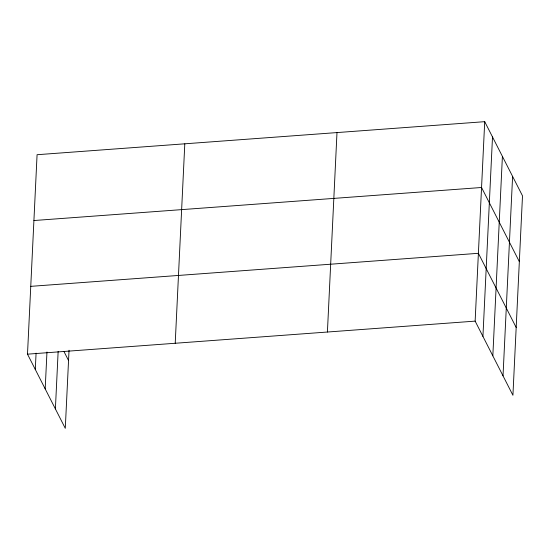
<?xml version="1.0" encoding="UTF-8"?>
<svg xmlns="http://www.w3.org/2000/svg" width="550" height="550" viewBox="0 0 550 550"><rect width="100%" height="100%" fill="white"/><g stroke="black" fill="none" stroke-linecap="round" stroke-linejoin="round"><path stroke-width="0.82" d="M69.039 350.254L65.285 428.326L27.5 354.166L37.077 154.715L484.715 121.674L522.5 195.834L512.923 395.285L475.138 321.124L484.715 121.674M35.296 369.462L36.08 353.148M45.189 388.884L46.963 351.972M55.392 408.897L58.149 351.388M175.216 343.262L184.8 143.811M327.415 332.028L336.992 132.578M482.928 336.421L492.504 136.971M492.828 355.843L502.404 156.399M503.023 375.856L512.6 176.413M33.914 220.529L481.553 187.495L519.337 261.656M30.759 286.351L478.39 253.309L516.182 327.47M27.5 354.166L475.138 321.124M63.979 351.546L68.544 360.511"/></g></svg>
